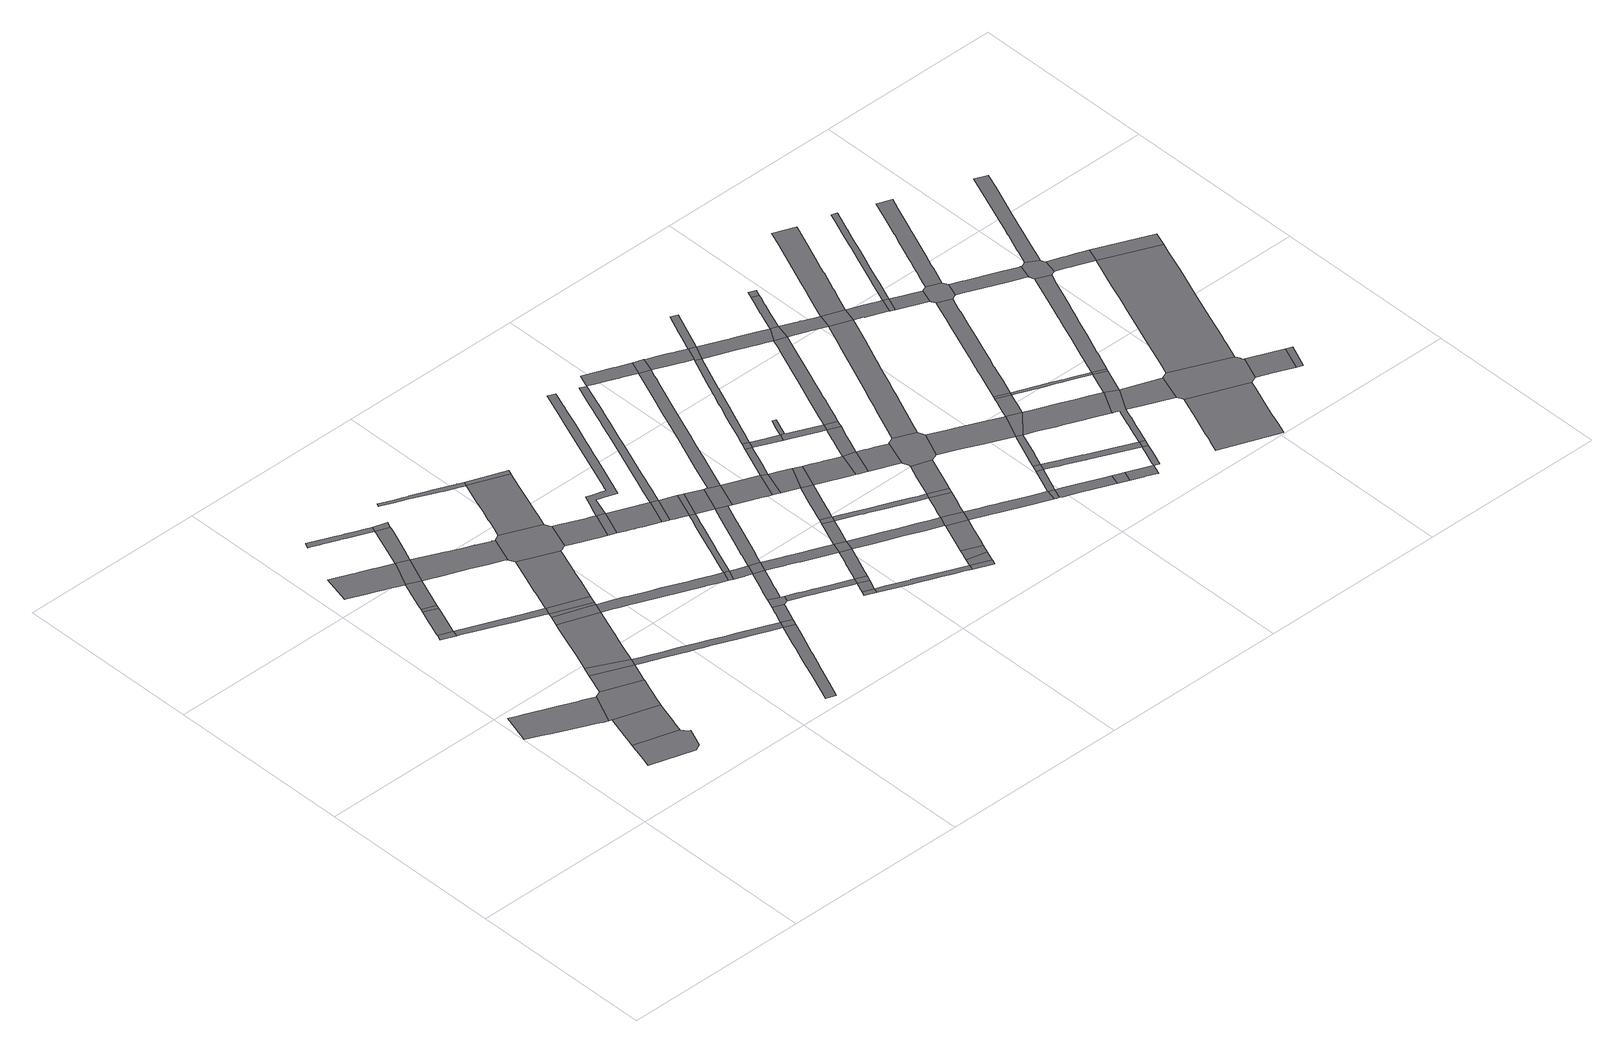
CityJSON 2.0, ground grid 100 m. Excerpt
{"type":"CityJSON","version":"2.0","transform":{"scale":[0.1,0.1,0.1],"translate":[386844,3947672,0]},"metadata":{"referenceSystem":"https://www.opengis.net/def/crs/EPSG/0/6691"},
"CityObjects":{
"road1":{"type":"Road","attributes":{"RoadStructureAttribute.sectionType":"1"},"geometry":[{"type":"MultiSurface","lod":"1","boundaries":[[[0,1,2,3,4,5,6,7,8,9,10,11,12,13,14,15,16,17,18,19]]]}]},
"road2":{"type":"Road","geometry":[{"type":"MultiSurface","lod":"1","boundaries":[[[20,21,22,23,24,25,26,27,28,29,30]]]}]},
"road3":{"type":"Road","attributes":{"function":"3","RoadStructureAttribute.sectionType":"1"},"geometry":[{"type":"MultiSurface","lod":"1","boundaries":[[[31,32,33,20,30,34,35,36,37,38,39]]]}]},
"road4":{"type":"Road","geometry":[{"type":"MultiSurface","lod":"1","boundaries":[[[40,41,42,43]]]}]},
"road5":{"type":"Road","geometry":[{"type":"MultiSurface","lod":"1","boundaries":[[[44,19,18,31,39,45,46,47,48,49,50]]]}]},
"road6":{"type":"Road","attributes":{"RoadStructureAttribute.sectionType":"1"},"geometry":[{"type":"MultiSurface","lod":"1","boundaries":[[[51,52,53,54,40,43,55,56,57,58]]]}]},
"road7":{"type":"Road","attributes":{"function":"3","RoadStructureAttribute.sectionType":"1"},"geometry":[{"type":"MultiSurface","lod":"1","boundaries":[[[59,44,50,60,61,62]]]}]},
"road8":{"type":"Road","geometry":[{"type":"MultiSurface","lod":"1","boundaries":[[[63,51,58,64]]]}]},
"road9":{"type":"Road","attributes":{"RoadStructureAttribute.sectionType":"1"},"geometry":[{"type":"MultiSurface","lod":"1","boundaries":[[[65,66,67,68,69,70,71,72,73,74,75,76,77,78,79,80,81,82,83,84,85]]]}]},
"road10":{"type":"Road","geometry":[{"type":"MultiSurface","lod":"1","boundaries":[[[86,87,59,62,88]]]}]},
"road11":{"type":"Road","attributes":{"RoadStructureAttribute.sectionType":"1"},"geometry":[{"type":"MultiSurface","lod":"1","boundaries":[[[84,89,90,91,63,64,92]]]}]},
"road12":{"type":"Road","attributes":{"RoadStructureAttribute.sectionType":"1"},"geometry":[{"type":"MultiSurface","lod":"1","boundaries":[[[93,94,95,96,97,98,99,100,101,43,42,102,103,104,105,106,107,108,109,110]]]}]},
"road13":{"type":"Road","attributes":{"RoadStructureAttribute.sectionType":"1"},"geometry":[{"type":"MultiSurface","lod":"1","boundaries":[[[111,112,113,114,86,88,115,116,117,118,119,120]]]}]},
"road14":{"type":"Road","geometry":[{"type":"MultiSurface","lod":"1","boundaries":[[[85,84,92,121]]]}]},
"road15":{"type":"Road","attributes":{"RoadStructureAttribute.sectionType":"1"},"geometry":[{"type":"MultiSurface","lod":"1","boundaries":[[[122,123,124,125,126,127,128,129,130,131,132,133,134,135,136,137,138,139,140]]]}]},
"road16":{"type":"Road","geometry":[{"type":"MultiSurface","lod":"1","boundaries":[[[141,142,111,120,143]]]}]},
"road17":{"type":"Road","attributes":{"RoadStructureAttribute.sectionType":"1"},"geometry":[{"type":"MultiSurface","lod":"1","boundaries":[[[130,144,145,85,121,146,147,148,149,150]]]}]},
"road18":{"type":"Road","attributes":{"function":"3","RoadStructureAttribute.sectionType":"1"},"geometry":[{"type":"MultiSurface","lod":"1","boundaries":[[[151,141,143,152]]]}]},
"road19":{"type":"Road","geometry":[{"type":"MultiSurface","lod":"1","boundaries":[[[110,109,151,152,153]]]}]},
"road20":{"type":"Road","attributes":{"RoadStructureAttribute.sectionType":"1"},"geometry":[{"type":"MultiSurface","lod":"1","boundaries":[[[154,155,156,157,158,159,160,161,162,163,164,165,166,121,92,167,168,169,170,171,172,173,174]]]}]},
"road21":{"type":"Road","geometry":[{"type":"MultiSurface","lod":"1","boundaries":[[[131,130,150,175,176]]]}]},
"road22":{"type":"Road","attributes":{"RoadStructureAttribute.sectionType":"1"},"geometry":[{"type":"MultiSurface","lod":"1","boundaries":[[[177,178,179,180,181,182,183,184,185,186,187,88,62,188,189,190,191,192,193,194,195,196,197,198,199,200,201,202,203]]]}]},
"road23":{"type":"Road","attributes":{"function":"3","RoadStructureAttribute.sectionType":"1"},"geometry":[{"type":"MultiSurface","lod":"1","boundaries":[[[204,205,206,207,110,153,208,209,210,211,212,213]]]}]},
"road24":{"type":"Road","attributes":{"RoadStructureAttribute.sectionType":"1"},"geometry":[{"type":"MultiSurface","lod":"1","boundaries":[[[202,214,215,216,217,218,219,220,221,222,223,224,225,226,227,228,229,230,231]]]}]},
"road25":{"type":"Road","attributes":{"RoadStructureAttribute.sectionType":"1"},"geometry":[{"type":"MultiSurface","lod":"1","boundaries":[[[232,233,234,235,236,237,238,239,240,241,242,243,244,245,246,247,248,249,250,251,252,253,143,120]]]}]},
"road26":{"type":"Road","geometry":[{"type":"MultiSurface","lod":"1","boundaries":[[[254,174,173,204,213,255,256,257,258,259,260]]]}]},
"road27":{"type":"Road","attributes":{"RoadStructureAttribute.sectionType":"1"},"geometry":[{"type":"MultiSurface","lod":"1","boundaries":[[[261,262,263,264,265,266,267,268,269,270,271,272,273,274,275,276,277,278,279,280,281,282,283,284,285,286,287,288,289]]]}]},
"road28":{"type":"Road","geometry":[{"type":"MultiSurface","lod":"1","boundaries":[[[203,202,231,290,291]]]}]},
"road29":{"type":"Road","attributes":{"RoadStructureAttribute.sectionType":"1"},"geometry":[{"type":"MultiSurface","lod":"1","boundaries":[[[292,293,294,203,291,295,296]]]}]},
"road30":{"type":"Road","attributes":{"function":"3","RoadStructureAttribute.sectionType":"1"},"geometry":[{"type":"MultiSurface","lod":"1","boundaries":[[[297,298,299,300,301,302,254,260,303,304,305,306,307]]]}]},
"road31":{"type":"Road","attributes":{"RoadStructureAttribute.sectionType":"1"},"geometry":[{"type":"MultiSurface","lod":"1","boundaries":[[[308,309,310,311,312,313,314,315,258,257,316,317,318,319,320,321,322]]]}]},
"road32":{"type":"Road","geometry":[{"type":"MultiSurface","lod":"1","boundaries":[[[323,292,296,324,325,326]]]}]},
"road33":{"type":"Road","geometry":[{"type":"MultiSurface","lod":"1","boundaries":[[[243,242,327,328]]]}]},
"road34":{"type":"Road","attributes":{"RoadStructureAttribute.sectionType":"1"},"geometry":[{"type":"MultiSurface","lod":"1","boundaries":[[[329,330,331,332,333,323,326,334,335,336,337]]]}]},
"road35":{"type":"Road","geometry":[{"type":"MultiSurface","lod":"1","boundaries":[[[322,321,338,339,340,341]]]}]},
"road36":{"type":"Road","attributes":{"RoadStructureAttribute.sectionType":"1"},"geometry":[{"type":"MultiSurface","lod":"1","boundaries":[[[342,343,328,327,344,345,346,329,347]]]}]},
"road37":{"type":"Road","geometry":[{"type":"MultiSurface","lod":"1","boundaries":[[[289,288,297,307,348,349]]]}]},
"road38":{"type":"Road","geometry":[{"type":"MultiSurface","lod":"1","boundaries":[[[347,329,337,350]]]}]},
"road39":{"type":"Road","attributes":{"RoadStructureAttribute.sectionType":"1"},"geometry":[{"type":"MultiSurface","lod":"1","boundaries":[[[351,352,353,354,355,356,357,358,325,324,359,360,361,362,363,364,365]]]}]},
"road40":{"type":"Road","attributes":{"RoadStructureAttribute.sectionType":"1"},"geometry":[{"type":"MultiSurface","lod":"1","boundaries":[[[366,367,368,369,340,339,370,371,372,373,374,375,376]]]}]},
"road41":{"type":"Road","attributes":{"RoadStructureAttribute.sectionType":"1"},"geometry":[{"type":"MultiSurface","lod":"1","boundaries":[[[377,378,379,380,381,382,243,328,383,384,385,386,387,388,389,390]]]}]},
"road42":{"type":"Road","geometry":[{"type":"MultiSurface","lod":"1","boundaries":[[[391,392,393,394]]]}]},
"road43":{"type":"Road","geometry":[{"type":"MultiSurface","lod":"1","boundaries":[[[376,375,395,396,397]]]}]},
"road44":{"type":"Road","attributes":{"RoadStructureAttribute.sectionType":"1"},"geometry":[{"type":"MultiSurface","lod":"1","boundaries":[[[391,394,398,365]]]}]},
"road45":{"type":"Road","attributes":{"RoadStructureAttribute.sectionType":"1"},"geometry":[{"type":"MultiSurface","lod":"1","boundaries":[[[399,400,401,402,403,404,405,347,350,406,407,408,409,410,411,412]]]}]},
"road46":{"type":"Road","attributes":{"RoadStructureAttribute.sectionType":"1"},"geometry":[{"type":"MultiSurface","lod":"1","boundaries":[[[413,414,415,416,417,418,419,420,421,350,337,422,423,424,425,426,427,428,429,430,431,432]]]}]},
"road47":{"type":"Road","geometry":[{"type":"MultiSurface","lod":"1","boundaries":[[[351,365,398,433,434]]]}]},
"road48":{"type":"Road","attributes":{"RoadStructureAttribute.sectionType":"1"},"geometry":[{"type":"MultiSurface","lod":"1","boundaries":[[[435,436,397,396,437,438,377,439]]]}]},
"road49":{"type":"Road","geometry":[{"type":"MultiSurface","lod":"1","boundaries":[[[439,377,390,440]]]}]},
"road50":{"type":"Road","attributes":{"RoadStructureAttribute.sectionType":"1"},"geometry":[{"type":"MultiSurface","lod":"1","boundaries":[[[431,441,442,443,444,445,446,447,434,433,448,449,450,451,452]]]}]},
"road51":{"type":"Road","attributes":{"RoadStructureAttribute.sectionType":"1"},"geometry":[{"type":"MultiSurface","lod":"1","boundaries":[[[440,390,453,399,454]]]}]},
"road52":{"type":"Road","attributes":{"RoadStructureAttribute.sectionType":"1"},"geometry":[{"type":"MultiSurface","lod":"1","boundaries":[[[455,456,457,458,459,460,461,462,463,464,465,466,467,468,469,470,471,472,473,322,341,474,475,476,477,478,479,480,481,482,483,484,485,486,487,488,489,490,491,492,493,494]]]}]},
"road53":{"type":"Road","attributes":{"RoadStructureAttribute.sectionType":"1"},"geometry":[{"type":"MultiSurface","lod":"1","boundaries":[[[495,496,497,498,499,500,501,394,393,502,503,504,505,506,507,508,509,510,511,512]]]}]},
"road54":{"type":"Road","geometry":[{"type":"MultiSurface","lod":"1","boundaries":[[[432,431,452,513]]]}]},
"road55":{"type":"Road","geometry":[{"type":"MultiSurface","lod":"1","boundaries":[[[514,454,399,412,515,516,517,518,519]]]}]},
"road56":{"type":"Road","attributes":{"RoadStructureAttribute.sectionType":"1"},"geometry":[{"type":"MultiSurface","lod":"1","boundaries":[[[520,521,432,513,522,523]]]}]},
"road57":{"type":"Road","attributes":{"RoadStructureAttribute.sectionType":"1"},"geometry":[{"type":"MultiSurface","lod":"1","boundaries":[[[524,525,526,527,528,529,530,531,532,533,534,535,536,537,538,539,540,541,376,397,542,543,544,545,546,547,548,549,550,551,552,553,554,555,556,557]]]}]},
"road58":{"type":"Road","geometry":[{"type":"MultiSurface","lod":"1","boundaries":[[[558,520,523,559,560,561]]]}]},
"road59":{"type":"Road","attributes":{"RoadStructureAttribute.sectionType":"1"},"geometry":[{"type":"MultiSurface","lod":"1","boundaries":[[[562,563,518,517,564,565,566,567,568,569,570,571,572]]]}]},
"road60":{"type":"Road","attributes":{"RoadStructureAttribute.sectionType":"1"},"geometry":[{"type":"MultiSurface","lod":"1","boundaries":[[[573,574,575,576,577,578,579,580,513,452,581,582,583,584,585,586,587]]]}]},
"road61":{"type":"Road","geometry":[{"type":"MultiSurface","lod":"1","boundaries":[[[512,511,588,589,590,591]]]}]},
"road62":{"type":"Road","attributes":{"RoadStructureAttribute.sectionType":"1"},"geometry":[{"type":"MultiSurface","lod":"1","boundaries":[[[592,593,594,595,596,597,558,561,598,599,600,601,602,603,604]]]}]},
"road63":{"type":"Road","geometry":[{"type":"MultiSurface","lod":"1","boundaries":[[[572,571,605,606,607]]]}]},
"road64":{"type":"Road","attributes":{"RoadStructureAttribute.sectionType":"1"},"geometry":[{"type":"MultiSurface","lod":"1","boundaries":[[[608,609,512,591,610]]]}]},
"road65":{"type":"Road","geometry":[{"type":"MultiSurface","lod":"1","boundaries":[[[611,612,613,608,610,614]]]}]},
"road66":{"type":"Road","attributes":{"RoadStructureAttribute.sectionType":"1"},"geometry":[{"type":"MultiSurface","lod":"1","boundaries":[[[615,607,606,592,616]]]}]},
"road67":{"type":"Road","attributes":{"RoadStructureAttribute.sectionType":"1"},"geometry":[{"type":"MultiSurface","lod":"1","boundaries":[[[617,618,619,620,621,622,559,523,623,624,625,626,627,628,629,630,631,632,633]]]}]},
"road68":{"type":"Road","attributes":{"RoadStructureAttribute.sectionType":"1"},"geometry":[{"type":"MultiSurface","lod":"1","boundaries":[[[634,635,572,607,636,637,638]]]}]},
"road69":{"type":"Road","geometry":[{"type":"MultiSurface","lod":"1","boundaries":[[[616,592,604,639]]]}]},
"road70":{"type":"Road","attributes":{"RoadStructureAttribute.sectionType":"1"},"geometry":[{"type":"MultiSurface","lod":"1","boundaries":[[[640,611,614,641,642,643]]]}]},
"road71":{"type":"Road","attributes":{"RoadStructureAttribute.sectionType":"1"},"geometry":[{"type":"MultiSurface","lod":"1","boundaries":[[[644,645,646,647,648,649,650,651,652,653,654,655,519,518,656,657,658,659,660,661,662,663,664,665,666,667,668,669]]]}]},
"road72":{"type":"Road","geometry":[{"type":"MultiSurface","lod":"1","boundaries":[[[670,671,634,638,672]]]}]},
"road73":{"type":"Road","geometry":[{"type":"MultiSurface","lod":"1","boundaries":[[[587,586,673,674,640,643,675]]]}]},
"road74":{"type":"Road","attributes":{"RoadStructureAttribute.sectionType":"1"},"geometry":[{"type":"MultiSurface","lod":"1","boundaries":[[[676,677,678,679,680,681,682,683,639,604]]]}]},
"road75":{"type":"Road","geometry":[{"type":"MultiSurface","lod":"1","boundaries":[[[684,685,686,672,638,687,688,689,690]]]}]},
"road76":{"type":"Road","attributes":{"RoadStructureAttribute.sectionType":"1"},"geometry":[{"type":"MultiSurface","lod":"1","boundaries":[[[632,691,692,587,675,693,694,695,696]]]}]},
"road77":{"type":"Road","attributes":{"RoadStructureAttribute.sectionType":"1"},"geometry":[{"type":"MultiSurface","lod":"1","boundaries":[[[697,698,699,700,701,702,703,704,705,706,707,708,644,709]]]}]},
"road78":{"type":"Road","geometry":[{"type":"MultiSurface","lod":"1","boundaries":[[[679,678,710,711,712,713]]]}]},
"road79":{"type":"Road","geometry":[{"type":"MultiSurface","lod":"1","boundaries":[[[633,632,696,714]]]}]},
"road80":{"type":"Road","geometry":[{"type":"MultiSurface","lod":"1","boundaries":[[[715,716,717,718,719,690,720]]]}]},
"road81":{"type":"Road","geometry":[{"type":"MultiSurface","lod":"1","boundaries":[[[690,689,721,722,723,724,725,726,727,728,720]]]}]},
"road82":{"type":"Road","attributes":{"RoadStructureAttribute.sectionType":"1"},"geometry":[{"type":"MultiSurface","lod":"1","boundaries":[[[729,730,731,732,733,734,735,736,737,738,739,740,741,742,743,744,670,672,745,746,747,748,749,750,751,752,753]]]}]},
"road83":{"type":"Road","attributes":{"RoadStructureAttribute.sectionType":"1"},"geometry":[{"type":"MultiSurface","lod":"1","boundaries":[[[754,755,756,633,714,757,758]]]}]},
"road84":{"type":"Road","attributes":{"RoadStructureAttribute.sectionType":"1"},"geometry":[{"type":"MultiSurface","lod":"1","boundaries":[[[759,760,761,762,763,764,765,766,767,768,769,770,771,772,773,774,775,776,675,643]]]}]},
"road85":{"type":"Road","attributes":{"RoadStructureAttribute.sectionType":"1"},"geometry":[{"type":"MultiSurface","lod":"1","boundaries":[[[777,778,779,780,713,712,781,782]]]}]},
"road86":{"type":"Road","attributes":{"RoadStructureAttribute.sectionType":"1"},"geometry":[{"type":"MultiSurface","lod":"1","boundaries":[[[724,783,784,785,679,713,786,787,788]]]}]},
"road87":{"type":"Road","geometry":[{"type":"MultiSurface","lod":"1","boundaries":[[[709,644,669,789]]]}]},
"road88":{"type":"Road","geometry":[{"type":"MultiSurface","lod":"1","boundaries":[[[725,724,788,790]]]}]},
"road89":{"type":"Road","attributes":{"RoadStructureAttribute.sectionType":"1"},"geometry":[{"type":"MultiSurface","lod":"1","boundaries":[[[791,792,793,794,795,796,797,789,669,798,799,800,801,802,803,804]]]}]},
"road90":{"type":"Road","geometry":[{"type":"MultiSurface","lod":"1","boundaries":[[[805,782,781,806,807,754,758,808,809,810]]]}]},
"road91":{"type":"Road","geometry":[{"type":"MultiSurface","lod":"1","boundaries":[[[767,766,811,812,813]]]}]},
"road92":{"type":"Road","geometry":[{"type":"MultiSurface","lod":"1","boundaries":[[[804,803,729,753,814]]]}]},
"road93":{"type":"Road","attributes":{"RoadStructureAttribute.sectionType":"1"},"geometry":[{"type":"MultiSurface","lod":"1","boundaries":[[[815,767,813,816]]]}]},
"road94":{"type":"Road","attributes":{"RoadStructureAttribute.sectionType":"1"},"geometry":[{"type":"MultiSurface","lod":"1","boundaries":[[[817,818,819,820,821,822,823,813,812,824,825,826,827,828,829,830,831]]]}]},
"road95":{"type":"Road","geometry":[{"type":"MultiSurface","lod":"1","boundaries":[[[832,815,816,833]]]}]},
"road96":{"type":"Road","attributes":{"RoadStructureAttribute.sectionType":"1"},"geometry":[{"type":"MultiSurface","lod":"1","boundaries":[[[834,835,836,837,838,839,840,841,842,843,725,790,844,845,846,847,848,849,850,851,852,853]]]}]},
"road97":{"type":"Road","attributes":{"RoadStructureAttribute.sectionType":"1"},"geometry":[{"type":"MultiSurface","lod":"1","boundaries":[[[854,855,856,857,804,814,858,859,860,861]]]}]},
"road98":{"type":"Road","attributes":{"RoadStructureAttribute.sectionType":"1"},"geometry":[{"type":"MultiSurface","lod":"1","boundaries":[[[862,863,864,865,866,867,868,809,808,869,870,871,872,873,874,875,876]]]}]},
"road99":{"type":"Road","attributes":{"RoadStructureAttribute.sectionType":"1"},"geometry":[{"type":"MultiSurface","lod":"1","boundaries":[[[877,878,879,880,881,882,814,753,883,884,885,886,887,888,834,889]]]}]},
"road100":{"type":"Road","attributes":{"RoadStructureAttribute.sectionType":"1"},"geometry":[{"type":"MultiSurface","lod":"1","boundaries":[[[875,890,891,832,833,892,893,894]]]}]},
"road101":{"type":"Road","geometry":[{"type":"MultiSurface","lod":"1","boundaries":[[[895,896,897,898,831,830,899,900]]]}]},
"road102":{"type":"Road","attributes":{"RoadStructureAttribute.sectionType":"1"},"geometry":[{"type":"MultiSurface","lod":"1","boundaries":[[[901,902,903,904,905,906,907,908,909,910,805,810,911,912,913,914,915,916,917,918,919,920,921,922,923,924,925,926,927]]]}]},
"road103":{"type":"Road","attributes":{"RoadStructureAttribute.sectionType":"1"},"geometry":[{"type":"MultiSurface","lod":"1","boundaries":[[[928,929,930,931,932,933,934,935,936,833,816,937,938,939,940,941,942,943,944,945,946,947,948]]]}]},
"road104":{"type":"Road","attributes":{"RoadStructureAttribute.sectionType":"1"},"geometry":[{"type":"MultiSurface","lod":"1","boundaries":[[[949,950,900,899,951,952,953,954,955,956,957]]]}]},
"road105":{"type":"Road","geometry":[{"type":"MultiSurface","lod":"1","boundaries":[[[876,875,894,958]]]}]},
"road106":{"type":"Road","geometry":[{"type":"MultiSurface","lod":"1","boundaries":[[[889,834,853,959]]]}]},
"road107":{"type":"Road","attributes":{"RoadStructureAttribute.sectionType":"1"},"geometry":[{"type":"MultiSurface","lod":"1","boundaries":[[[960,961,962,963,876,958,964,965,966,967]]]}]},
"road108":{"type":"Road","attributes":{"RoadStructureAttribute.sectionType":"1"},"geometry":[{"type":"MultiSurface","lod":"1","boundaries":[[[947,968,969,957,970,971,972,973]]]}]},
"road109":{"type":"Road","attributes":{"RoadStructureAttribute.sectionType":"1"},"geometry":[{"type":"MultiSurface","lod":"1","boundaries":[[[974,975,976,977,978,979,980,889,959,981,982,983,984,985,986,987]]]}]},
"road110":{"type":"Road","attributes":{"RoadStructureAttribute.sectionType":"1"},"geometry":[{"type":"MultiSurface","lod":"1","boundaries":[[[988,989,990,991,959,853,992,993,994,995,996,901,997]]]}]},
"road111":{"type":"Road","geometry":[{"type":"MultiSurface","lod":"1","boundaries":[[[998,960,967,999]]]}]},
"road112":{"type":"Road","geometry":[{"type":"MultiSurface","lod":"1","boundaries":[[[948,947,973,1000]]]}]},
"road113":{"type":"Road","attributes":{"RoadStructureAttribute.sectionType":"1"},"geometry":[{"type":"MultiSurface","lod":"1","boundaries":[[[1001,1002,1003,1004,1005,1006,1007,1008,1009,1010,1011,1012,1013,1014,1015,1016,1017,958,894]]]}]},
"road114":{"type":"Road","geometry":[{"type":"MultiSurface","lod":"1","boundaries":[[[1018,974,987,1019,1020]]]}]},
"road115":{"type":"Road","geometry":[{"type":"MultiSurface","lod":"1","boundaries":[[[997,901,927,1021]]]}]},
"road116":{"type":"Road","geometry":[{"type":"MultiSurface","lod":"1","boundaries":[[[1011,1010,1022,1023,1024,1025,1026,1027,1028,1029,1030,948,1000,1031,1032,1033,1034,1035,1036,1037]]]}]},
"road117":{"type":"Road","geometry":[{"type":"MultiSurface","lod":"1","boundaries":[[[1038,1039,1040,1041,1042,999,967,1043,1044,1045,1046,1047,1048,1049]]]}]},
"road118":{"type":"Road","attributes":{"RoadStructureAttribute.sectionType":"1"},"geometry":[{"type":"MultiSurface","lod":"1","boundaries":[[[1050,1051,1052,1053,1021,927,1054,1055,1056,1057,1058]]]}]},
"road119":{"type":"Road","attributes":{"RoadStructureAttribute.sectionType":"1"},"geometry":[{"type":"MultiSurface","lod":"1","boundaries":[[[1059,1060,1061,1062,1063,1064,1065,1066,1067,1068,1069,1070,1071,1072,1073,1074,1075,1076,1077,998,999,1078,1079,1080,1081,1082,1083,1084,1085,1086,1087,1088,1089,1090]]]}]},
"road120":{"type":"Road","geometry":[{"type":"MultiSurface","lod":"1","boundaries":[[[1058,1057,1091,1092,1093]]]}]},
"road121":{"type":"Road","attributes":{"RoadStructureAttribute.sectionType":"1"},"geometry":[{"type":"MultiSurface","lod":"1","boundaries":[[[1048,1011,1037,1094,1095]]]}]},
"road122":{"type":"Road","attributes":{"RoadStructureAttribute.sectionType":"1"},"geometry":[{"type":"MultiSurface","lod":"1","boundaries":[[[1096,1097,1098,1099,1100,1101,1102,1103,1104,1105,997,1021,1106,1107,1108,1109,1110,1111,1112,1113,1114,1115]]]}]},
"road123":{"type":"Road","attributes":{"RoadStructureAttribute.sectionType":"1"},"geometry":[{"type":"MultiSurface","lod":"1","boundaries":[[[1037,1036,1116,1117,1118,1119]]]}]},
"road124":{"type":"Road","geometry":[{"type":"MultiSurface","lod":"1","boundaries":[[[1049,1048,1095,1120]]]}]},
"road125":{"type":"Road","attributes":{"RoadStructureAttribute.sectionType":"1"},"geometry":[{"type":"MultiSurface","lod":"1","boundaries":[[[1121,1122,1093,1092,1123,1124]]]}]},
"road126":{"type":"Road","attributes":{"function":"3","RoadStructureAttribute.sectionType":"1"},"geometry":[{"type":"MultiSurface","lod":"1","boundaries":[[[1125,1126,1127,1128,1129,1130,1131,1132,1133,1134,1135,1136,1137,1138,1139]]]}]},
"road127":{"type":"Road","geometry":[{"type":"MultiSurface","lod":"1","boundaries":[[[1140,1124,1123,1059,1090,1141,1142,1143]]]}]},
"road128":{"type":"Road","attributes":{"RoadStructureAttribute.sectionType":"1"},"geometry":[{"type":"MultiSurface","lod":"1","boundaries":[[[1144,1145,1146,1147,1148,1149,1150,1151,1152,1153,1154,1155,1156,1157,1058,1093,1158,1159,1160,1161,1162,1163,1164,1165,1166,1167,1168,1169,1170,1171,1172]]]}]},
"road129":{"type":"Road","geometry":[{"type":"MultiSurface","lod":"1","boundaries":[[[1173,1119,1118,1174,1125,1139,1175,1176,1177,1178,1179]]]}]},
"road130":{"type":"Road","attributes":{"RoadStructureAttribute.sectionType":"1"},"geometry":[{"type":"MultiSurface","lod":"1","boundaries":[[[1180,1181,1182,1183,1184,1185,1186,1187,1188,1189,1190,1049,1120,1191,1192,1193,1194,1195,1196,1197,1198,1199,1200,1201,1202]]]}]},
"road131":{"type":"Road","attributes":{"RoadStructureAttribute.sectionType":"1"},"geometry":[{"type":"MultiSurface","lod":"1","boundaries":[[[1203,1204,1205,1206,1207,1208,1142,1141,1209,1210,1211,1212,1213,1214,1215,1216]]]}]},
"road132":{"type":"Road","attributes":{"RoadStructureAttribute.sectionType":"1"},"geometry":[{"type":"MultiSurface","lod":"1","boundaries":[[[1217,1218,1219,1220,1221,1222,1223,1224,1225,1226,1227,1228,1229,1140,1143,1230,1231,1232,1233,1234,1235,1236,1237,1238]]]}]},
"road133":{"type":"Road","attributes":{"RoadStructureAttribute.sectionType":"1"},"geometry":[{"type":"MultiSurface","lod":"1","boundaries":[[[1239,1176,1175,1240,1241,1242,1243,1244]]]}]},
"road134":{"type":"Road","geometry":[{"type":"MultiSurface","lod":"1","boundaries":[[[1245,1246,1216,1215,1180,1202,1247,1248,1249,1250]]]}]},
"road135":{"type":"Road","geometry":[{"type":"MultiSurface","lod":"1","boundaries":[[[1244,1243,1251,1252]]]}]},
"road136":{"type":"Road","attributes":{"function":"3","RoadStructureAttribute.sectionType":"1"},"geometry":[{"type":"MultiSurface","lod":"1","boundaries":[[[1253,1254,1255,1256,1257,1258,1259,1260,1173,1179,1261,1262,1263,1264,1265,1266,1267,1268,1269,1270]]]}]},
"road137":{"type":"Road","attributes":{"RoadStructureAttribute.sectionType":"1"},"geometry":[{"type":"MultiSurface","lod":"1","boundaries":[[[1271,1272,1273,1274,1275,1248,1247,1276,1277,1278,1279,1253,1280]]]}]},
"road138":{"type":"Road","attributes":{"RoadStructureAttribute.sectionType":"1"},"geometry":[{"type":"MultiSurface","lod":"1","boundaries":[[[1281,1282,1283,1284,1285,1286,1287,1288,1245,1250,1289,1290,1291,1292,1293,1294,1295,1296,1297,1298]]]}]},
"road139":{"type":"Road","geometry":[{"type":"MultiSurface","lod":"1","boundaries":[[[1280,1253,1270,1299]]]}]}
},
"vertices":[
[424,810,0],[393,823,0],[372,831,0],[275,872,0],[267,875,0],[222,895,0],[175,915,0],[156,923,0],[129,935,0],[105,944,0],[56,964,0],[6,804,0],[84,768,0],[131,747,0],[220,707,0],[258,689,0],[325,659,0],[352,646,0],[377,635,0],[452,798,0],
[335,435,0],[325,401,0],[315,369,0],[304,331,0],[289,280,0],[524,211,0],[559,228,0],[602,329,0],[592,333,0],[591,333,0],[569,366,0],
[392,628,0],[388,614,0],[350,488,0],[569,367,0],[579,400,0],[591,438,0],[624,545,0],[625,549,0],[628,555,0],
[228,1612,0],[217,1582,0],[291,1552,0],[300,1584,0],
[490,814,0],[645,602,0],[659,641,0],[675,684,0],[678,692,0],[693,731,0],[695,736,0],
[295,1781,0],[267,1712,0],[258,1689,0],[231,1621,0],[323,1642,0],[342,1688,0],[352,1715,0],[365,1748,0],
[534,929,0],[696,740,0],[707,767,0],[737,843,0],
[302,1799,0],[374,1770,0],
[370,2147,0],[351,2154,0],[347,2156,0],[283,2183,0],[262,2192,0],[248,2198,0],[239,2202,0],[220,2209,0],[191,2221,0],[137,2244,0],[98,2091,0],[105,2088,0],[193,2051,0],[236,2033,0],[286,2012,0],[291,2010,0],[308,2003,0],[332,1993,0],[368,1978,0],[372,1976,0],[440,2117,0],
[554,982,0],[553,979,0],[751,881,0],
[368,1967,0],[332,1876,0],[308,1814,0],[444,1944,0],
[716,1416,0],[682,1429,0],[682,1428,0],[662,1437,0],[612,1457,0],[584,1469,0],[501,1503,0],[363,1559,0],[326,1574,0],[312,1543,0],[363,1521,0],[473,1473,0],[563,1434,0],[596,1420,0],[661,1393,0],[700,1377,0],[703,1376,0],[719,1414,0],
[674,1296,0],[659,1257,0],[630,1180,0],[591,1077,0],[790,983,0],[813,1042,0],[822,1065,0],[827,1079,0],[850,1140,0],[882,1221,0],
[507,2090,0],
[242,2467,0],[284,2450,0],[297,2445,0],[326,2433,0],[373,2414,0],[379,2411,0],[403,2401,0],[502,2361,0],[532,2348,0],[543,2376,0],[513,2389,0],[470,2406,0],[418,2428,0],[407,2432,0],[374,2446,0],[310,2472,0],[308,2473,0],[243,2500,0],[230,2472,0],
[694,1347,0],[676,1301,0],[903,1277,0],
[531,2346,0],[529,2340,0],[533,2152,0],[569,2236,0],[591,2289,0],[600,2312,0],[603,2319,0],
[705,1375,0],[909,1293,0],
[925,1335,0],
[870,1930,0],[869,1928,0],[818,1951,0],[794,1961,0],[795,1962,0],[763,1976,0],[737,1987,0],[677,2014,0],[669,2017,0],[664,2019,0],[653,2025,0],[634,2033,0],[514,2087,0],[555,1899,0],[571,1893,0],[667,1854,0],[678,1849,0],[737,1824,0],[824,1788,0],[832,1784,0],[885,1924,0],
[614,2345,0],[617,2352,0],
[1352,636,0],[1325,648,0],[1251,678,0],[1223,689,0],[1175,708,0],[1104,737,0],[1054,758,0],[968,793,0],[893,823,0],[837,846,0],[794,863,0],[767,830,0],[880,785,0],[928,765,0],[984,742,0],[1015,730,0],[1053,715,0],[1076,705,0],[1083,703,0],[1141,679,0],[1160,671,0],[1200,655,0],[1208,652,0],[1295,616,0],[1352,593,0],[1412,569,0],[1428,606,0],
[847,1748,0],[801,1628,0],[765,1533,0],[762,1525,0],[933,1354,0],[948,1394,0],[965,1438,0],[989,1501,0],[1007,1548,0],[1051,1662,0],
[1387,510,0],[1367,462,0],[1349,419,0],[1323,357,0],[1302,304,0],[1276,242,0],[1261,207,0],[1204,71,0],[1255,53,0],[1292,138,0],[1336,242,0],[1348,268,0],[1365,309,0],[1379,340,0],[1386,356,0],[1416,426,0],[1442,487,0],[1467,545,0],
[883,1221,0],[938,1199,0],[959,1190,0],[979,1182,0],[1010,1170,0],[1058,1150,0],[1151,1112,0],[1352,1028,0],[1357,1027,0],[1419,1001,0],[1460,984,0],[1483,1041,0],[1442,1057,0],[1357,1092,0],[1325,1105,0],[1198,1158,0],[1151,1177,0],[1059,1215,0],[1034,1225,0],[981,1246,0],[926,1268,0],[905,1276,0],
[921,1939,0],[1067,1668,0],[1072,1671,0],[1088,1677,0],[1139,1817,0],[1137,1821,0],[1123,1853,0],
[1049,2328,0],[1035,2334,0],[1031,2335,0],[1020,2340,0],[953,2368,0],[932,2377,0],[892,2392,0],[879,2397,0],[816,2422,0],[813,2423,0],[792,2432,0],[752,2448,0],[674,2480,0],[672,2481,0],[665,2463,0],[674,2460,0],[735,2435,0],[759,2425,0],[803,2408,0],[824,2399,0],[864,2380,0],[922,2353,0],[949,2341,0],[955,2338,0],[1017,2313,0],[1021,2311,0],[1024,2310,0],[1056,2296,0],[1067,2321,0],
[1478,572,0],[1483,582,0],
[1472,708,0],[1458,675,0],[1454,666,0],[1523,674,0],[1527,685,0],
[1058,2296,0],[1019,2195,0],[987,2111,0],[964,2051,0],[959,2038,0],[941,1989,0],[1145,1910,0],[1168,1969,0],[1187,2018,0],[1224,2116,0],[1263,2217,0],
[1325,1739,0],[1316,1743,0],[1308,1746,0],[1302,1749,0],[1296,1751,0],[1245,1773,0],[1186,1797,0],[1185,1798,0],[1164,1645,0],[1219,1622,0],[1248,1610,0],[1257,1606,0],[1265,1603,0],[1282,1596,0],[1339,1733,0],
[1494,760,0],[1555,696,0],[1568,728,0],[1549,736,0],
[1481,975,0],[1509,1031,0],
[1572,941,0],[1547,882,0],[1526,834,0],[1522,825,0],[1499,770,0],[1576,798,0],[1581,810,0],[1604,863,0],[1630,923,0],
[1322,1580,0],[1324,1579,0],[1380,1716,0],[1381,1717,0],
[1555,1012,0],[1540,1018,0],[1535,955,0],[1536,955,0],[1537,955,0],[1596,996,0],
[1266,2226,0],[1273,2242,0],
[1653,978,0],
[1883,597,0],[1770,644,0],[1703,672,0],[1702,673,0],[1659,690,0],[1650,694,0],[1636,700,0],[1625,705,0],[1609,673,0],[1641,660,0],[1652,655,0],[1683,643,0],[1775,604,0],[1857,570,0],[1871,564,0],
[1572,1638,0],[1495,1670,0],[1430,1696,0],[1386,1714,0],[1366,1561,0],[1387,1552,0],[1403,1546,0],[1416,1541,0],[1439,1531,0],[1526,1495,0],[1584,1634,0],
[1649,1444,0],[1636,1410,0],[1615,1360,0],[1552,1207,0],[1550,1203,0],[1489,1056,0],[1543,1113,0],[1545,1118,0],[1566,1169,0],[1578,1196,0],[1640,1345,0],[1649,1366,0],[1661,1394,0],[1677,1432,0],
[1846,506,0],[1835,481,0],[1891,457,0],[1903,484,0],
[1557,1482,0],[1563,1480,0],[1621,1618,0],
[1927,540,0],
[1767,1394,0],[1740,1332,0],[1722,1290,0],[1658,1141,0],[1655,1134,0],[1631,1078,0],[1627,1070,0],[1666,1007,0],[1668,1013,0],[1678,1036,0],[1683,1046,0],[1773,1256,0],[1774,1259,0],[1822,1371,0],
[1976,843,0],[1955,852,0],[1919,867,0],[1814,911,0],[1772,928,0],[1763,932,0],[1751,937,0],[1739,942,0],[1730,946,0],[1675,904,0],[1707,890,0],[1725,883,0],[1730,881,0],[1784,858,0],[1791,855,0],[1836,836,0],[1846,832,0],[1954,787,0],[1965,782,0],[1985,839,0],
[1941,572,0],[1885,596,0],
[1663,1600,0],[1640,1610,0],[1587,1470,0],[1621,1455,0],[1707,1582,0],
[1735,1570,0],
[1953,754,0],[1936,713,0],[1930,701,0],[1917,670,0],[1915,666,0],[1891,609,0],[1887,601,0],[1952,597,0],[1953,601,0],[1981,663,0],[1983,669,0],[2022,759,0],
[1730,1410,0],[1825,1533,0],
[1764,2504,0],[1742,2449,0],[1711,2370,0],[1689,2315,0],[1671,2272,0],[1569,2014,0],[1523,1899,0],[1515,1878,0],[1506,1857,0],[1496,1832,0],[1489,1834,0],[1464,1842,0],[1460,1844,0],[1452,1846,0],[1424,1855,0],[1397,1864,0],[1394,1856,0],[1368,1797,0],[1366,1793,0],[1417,1816,0],[1440,1808,0],[1455,1804,0],[1521,1782,0],[1528,1798,0],[1545,1841,0],[1554,1863,0],[1590,1951,0],[1605,1989,0],[1615,2013,0],[1632,2056,0],[1656,2116,0],[1670,2151,0],[1697,2220,0],[1703,2233,0],[1723,2284,0],[1758,2371,0],[1766,2391,0],[1773,2411,0],[1790,2455,0],[1802,2488,0],
[2332,306,0],[2312,314,0],[2259,336,0],[2068,416,0],[2067,416,0],[1950,465,0],[1942,468,0],[1930,440,0],[1950,432,0],[2035,397,0],[2078,379,0],[2143,352,0],[2186,334,0],[2238,313,0],[2247,309,0],[2286,293,0],[2321,278,0],[2333,306,0],
[2042,816,0],
[1837,1528,0],[1823,1371,0],[1835,1366,0],[1842,1363,0],[1899,1502,0],[1844,1525,0],
[2046,984,0],[2034,955,0],[2075,895,0],[2102,960,0],
[1909,2445,0],[1881,2376,0],[1863,2330,0],[1850,2296,0],[1846,2288,0],[1832,2251,0],[1814,2207,0],[1802,2178,0],[1761,2075,0],[1735,2012,0],[1720,1972,0],[1710,1948,0],[1666,1839,0],[1660,1825,0],[1660,1822,0],[1644,1783,0],[1617,1716,0],[1588,1644,0],[1638,1663,0],[1648,1687,0],[1665,1730,0],[1680,1768,0],[1692,1799,0],[1697,1810,0],[1777,2011,0],[1798,2066,0],[1820,2120,0],[1841,2172,0],[1869,2244,0],[1870,2246,0],[1893,2303,0],[1899,2320,0],[1914,2359,0],[1943,2431,0],
[2058,1011,0],[2116,987,0],[2115,987,0],[2114,988,0],
[2079,1428,0],[1962,1476,0],[1880,1348,0],[1924,1329,0],[1950,1319,0],[1960,1314,0],[1967,1312,0],[1976,1308,0],[2009,1294,0],[2023,1288,0],[2081,1427,0],
[2420,664,0],[2370,684,0],[2353,691,0],[2337,697,0],[2269,724,0],[2209,748,0],[2200,752,0],[2122,783,0],[2099,728,0],[2177,696,0],[2254,666,0],[2362,622,0],[2370,619,0],[2444,589,0],[2470,643,0],
[2422,235,0],[2428,249,0],[2430,254,0],[2434,263,0],
[2152,1235,0],[2108,1132,0],[2105,1124,0],[2084,1073,0],[2081,1068,0],[2067,1033,0],[2134,1035,0],[2138,1044,0],[2145,1061,0],[2147,1067,0],[2151,1075,0],[2160,1097,0],[2208,1212,0],
[2060,1273,0],[2063,1272,0],[2109,1409,0],
[2349,345,0],[2348,344,0],[2457,321,0],
[2374,409,0],[2365,386,0],[2356,362,0],[2476,367,0],
[2161,1387,0],[2219,1362,0],
[2498,826,0],[2464,840,0],[2400,867,0],[2355,886,0],[2267,923,0],[2217,944,0],[2103,960,0],[2146,941,0],[2229,907,0],[2236,903,0],[2256,895,0],[2268,890,0],[2328,865,0],[2355,854,0],[2477,802,0],[2527,781,0],[2539,809,0],
[2158,1609,0],[2082,1430,0],[2139,1477,0],[2189,1594,0],[2190,1595,0],
[2264,1342,0],
[2445,583,0],[2491,404,0],[2526,491,0],[2549,545,0],
[2178,2336,0],[2178,2335,0],[2151,2271,0],[2094,2131,0],[2087,2116,0],[2055,2039,0],[2043,2008,0],[1976,1845,0],[1966,1822,0],[1958,1802,0],[1903,1670,0],[1851,1544,0],[1964,1660,0],[1968,1669,0],[1970,1673,0],[2013,1779,0],[2031,1822,0],[2037,1837,0],[2082,1946,0],[2103,1997,0],[2107,2007,0],[2183,2190,0],[2191,2209,0],[2209,2253,0],[2216,2271,0],[2234,2313,0],
[2173,1645,0],[2168,1633,0],[2206,1632,0],
[2447,588,0],[2447,587,0],[2571,601,0],
[2256,1192,0],[2358,1150,0],[2400,1133,0],[2444,1266,0],[2408,1281,0],[2360,1301,0],[2347,1307,0],[2305,1325,0],
[2290,1595,0],[2284,1598,0],[2255,1610,0],[2239,1574,0],[2250,1569,0],[2327,1536,0],[2343,1572,0],
[2502,721,0],[2483,675,0],[2586,635,0],[2597,662,0],[2608,687,0],[2629,739,0],
[2129,2440,0],[2124,2442,0],[2046,2473,0],[1974,2501,0],[1972,2502,0],[1944,2432,0],[1973,2420,0],[1976,2419,0],[2036,2394,0],[2094,2370,0],[2099,2368,0],[2176,2337,0],[2207,2409,0],
[2413,1127,0],[2455,1110,0],[2457,1109,0],[2512,1249,0],
[2641,766,0],
[2404,1663,0],[2402,1664,0],[2386,1671,0],[2383,1664,0],[2364,1620,0],[2363,1568,0],
[2346,1528,0],[2362,1520,0],[2488,1466,0],[2522,1452,0],[2538,1489,0],[2517,1498,0],[2363,1564,0],[2362,1564,0],
[2426,2227,0],[2395,2158,0],[2376,2114,0],[2369,2099,0],[2345,2044,0],[2341,2034,0],[2328,2005,0],[2314,1973,0],[2304,1951,0],[2295,1931,0],[2282,1900,0],[2270,1872,0],[2252,1829,0],[2234,1787,0],[2193,1690,0],[2182,1666,0],[2220,1666,0],[2225,1677,0],[2247,1729,0],[2312,1878,0],[2366,2002,0],[2367,2004,0],[2367,2006,0],[2368,2008,0],[2457,2213,0],
[2620,1001,0],[2588,925,0],[2541,812,0],[2654,798,0],[2724,966,0],
[2650,503,0],[2691,486,0],[2718,475,0],[2802,440,0],[2849,420,0],[2874,410,0],[2929,387,0],[2938,384,0],[2952,442,0],[2950,443,0],[2873,475,0],[2816,499,0],[2797,507,0],[2747,528,0],[2714,541,0],[2691,551,0],[2672,559,0],[2651,568,0],
[2659,1188,0],[2598,1213,0],[2569,1225,0],[2555,1231,0],[2608,1047,0],[2660,1188,0],
[2495,1388,0],[2488,1371,0],[2468,1323,0],[2543,1322,0],[2559,1361,0],[2586,1425,0],
[2262,2389,0],
[2601,1462,0],
[2422,2323,0],[2397,2334,0],[2385,2338,0],[2383,2339,0],[2372,2344,0],[2318,2366,0],[2278,2382,0],[2252,2306,0],[2302,2285,0],[2366,2259,0],[2371,2257,0],[2379,2253,0],[2429,2233,0],[2461,2307,0],
[2697,1203,0],[2623,1010,0],[2623,1009,0],[2761,981,0],[2824,1118,0],[2809,1155,0],
[2949,379,0],[2961,374,0],[2984,429,0],
[2497,2290,0],
[3012,583,0],[3044,569,0],
[3235,325,0],[3212,334,0],[3096,383,0],[3061,397,0],[3040,406,0],[3027,411,0],[3022,414,0],[2971,370,0],[2977,367,0],[3017,350,0],[3052,336,0],[3174,285,0],[3210,270,0],[3221,266,0],[3241,322,0],
[3026,617,0],[3059,604,0],
[2784,2080,0],[2765,2031,0],[2752,2000,0],[2750,1994,0],[2666,1794,0],[2630,1710,0],[2610,1661,0],[2580,1589,0],[2563,1548,0],[2549,1515,0],[2612,1489,0],[2643,1563,0],[2664,1614,0],[2673,1637,0],[2683,1660,0],[2699,1699,0],[2753,1830,0],[2800,1944,0],[2823,1999,0],[2848,2058,0],
[2558,2528,0],[2510,2419,0],[2496,2386,0],[2468,2323,0],[2511,2322,0],[2532,2370,0],[2546,2403,0],[2594,2512,0],
[3175,964,0],[3103,995,0],[2968,1054,0],[2957,1059,0],[2949,1063,0],[2942,1066,0],[2914,1078,0],[2843,946,0],[2891,925,0],[2912,915,0],[2955,897,0],[3050,855,0],[3108,830,0],[3115,826,0],[3180,962,0],
[2799,2166,0],[2752,2185,0],[2671,2218,0],[2647,2228,0],[2628,2236,0],[2601,2247,0],[2537,2180,0],[2596,2156,0],[2670,2126,0],[2719,2106,0],[2743,2096,0],[2751,2093,0],[2831,2153,0],
[3067,712,0],[3043,656,0],[3081,656,0],[3099,698,0],[3147,812,0],
[3266,312,0],[3253,317,0],[3248,319,0],[3244,321,0],[3277,243,0],[3300,298,0],
[3036,1981,0],[2985,1866,0],[2966,1821,0],[2895,1658,0],[2842,1535,0],[2822,1490,0],[2797,1432,0],[2772,1374,0],[2771,1373,0],[2743,1308,0],[2839,1223,0],[2866,1285,0],[2876,1308,0],[2883,1324,0],[2909,1383,0],[2915,1398,0],[2932,1438,0],[2940,1456,0],[2962,1507,0],[2963,1508,0],[2993,1577,0],[3011,1619,0],[3018,1635,0],[3022,1643,0],[3027,1656,0],[3087,1793,0],[3149,1937,0],
[3401,453,0],[3374,465,0],[3251,519,0],[3247,520,0],[3244,522,0],[3206,539,0],[3176,552,0],[3166,556,0],[3161,559,0],[3085,552,0],[3119,536,0],[3133,530,0],[3153,522,0],[3161,518,0],[3232,487,0],[3235,485,0],[3250,479,0],[3278,466,0],[3347,436,0],[3482,376,0],[3496,411,0],
[3427,245,0],[3409,252,0],[3277,242,0],[3340,216,0],[3344,215,0],[3346,214,0],[3404,190,0],[3407,188,0],[3430,244,0],
[3254,930,0],
[2868,2138,0],
[3230,1085,0],[3216,1049,0],[3215,1047,0],[3194,994,0],[3255,934,0],[3280,993,0],[3286,1010,0],[3305,1055,0],
[3464,331,0],[3440,270,0],[3458,233,0],[3483,294,0],[3497,331,0],[3511,365,0],
[2920,2373,0],[2907,2339,0],[2877,2266,0],[2874,2260,0],[2873,2257,0],[2873,2256,0],[2864,2234,0],[2898,2213,0],[2901,2219,0],[2908,2236,0],[2931,2292,0],[2931,2293,0],[2952,2343,0],[2957,2358,0],
[2984,2090,0],[2969,2096,0],[2968,2097,0],[2964,2098,0],[2934,2023,0],[2968,2009,0],[2973,2007,0],[2978,2005,0],[2998,1997,0],[3059,2059,0],
[3236,1099,0],[3310,1069,0],
[3525,399,0],
[3150,811,0],[3197,792,0],[3253,768,0],[3254,768,0],[3297,750,0],[3328,738,0],[3431,695,0],[3447,688,0],[3538,650,0],[3548,646,0],[3623,778,0],[3554,806,0],[3505,827,0],[3458,846,0],[3435,856,0],[3312,907,0],[3255,930,0],
[2935,2408,0],[2972,2393,0],[2973,2395,0],
[3173,2015,0],
[3552,645,0],[3556,643,0],[3565,639,0],[3583,632,0],[3573,607,0],[3551,550,0],[3541,524,0],[3539,519,0],[3536,513,0],[3550,463,0],[3567,508,0],[3570,513,0],[3589,562,0],[3592,570,0],[3612,620,0],[3686,744,0],
[3596,954,0],[3556,970,0],[3542,975,0],[3504,991,0],[3486,998,0],[3462,991,0],[3509,972,0],[3532,963,0],[3556,953,0],[3590,939,0],[3675,905,0],[3681,919,0],
[3268,1976,0],[3256,1981,0],[3231,1991,0],[3224,1994,0],[3199,1917,0],[3200,1916,0],[3267,1888,0],[3310,1871,0],[3341,1945,0],
[3506,1765,0],[3485,1714,0],[3460,1651,0],[3457,1645,0],[3440,1602,0],[3391,1483,0],[3377,1447,0],[3365,1418,0],[3342,1360,0],[3323,1313,0],[3316,1297,0],[3313,1289,0],[3308,1278,0],[3306,1273,0],[3298,1251,0],[3283,1215,0],[3270,1182,0],[3262,1163,0],[3258,1153,0],[3344,1152,0],[3370,1217,0],[3385,1253,0],[3385,1255,0],[3409,1312,0],[3443,1398,0],[3472,1469,0],[3504,1548,0],[3542,1642,0],[3546,1650,0],[3554,1672,0],[3564,1697,0],[3580,1735,0],
[3318,1867,0],[3337,1859,0],[3368,1934,0],
[3696,770,0],[3741,877,0],
[3304,2641,0],[3303,2639,0],[3275,2572,0],[3250,2512,0],[3168,2319,0],[3167,2315,0],[3132,2232,0],[3116,2194,0],[3113,2188,0],[3080,2109,0],[3215,2116,0],[3228,2145,0],[3236,2166,0],[3281,2271,0],[3281,2273,0],[3298,2313,0],[3324,2375,0],[3362,2465,0],[3412,2583,0],[3417,2594,0],
[3639,608,0],[3680,592,0],[3839,525,0],[3888,668,0],
[3747,891,0],
[3456,1897,0],[3439,1905,0],[3494,1794,0],[3522,1870,0],
[3855,489,0],[3837,444,0],[3812,383,0],[3755,242,0],[3748,223,0],[3743,211,0],[3732,185,0],[3709,128,0],[4021,7,0],[4047,74,0],[4071,137,0],[4098,206,0],[4112,241,0],[4144,323,0],[4160,366,0],
[3550,1881,0],[3608,1747,0],[3636,1823,0],[3624,1852,0],
[3591,2550,0],[3591,2549,0],[3574,2509,0],[3540,2426,0],[3532,2408,0],[3506,2346,0],[3492,2311,0],[3465,2246,0],[3399,2087,0],[3397,2082,0],[3386,2055,0],[3386,2054,0],[3384,2050,0],[3382,2046,0],[3403,2018,0],[3414,2043,0],[3419,2055,0],[3427,2076,0],[3457,2149,0],[3482,2207,0],[3508,2272,0],[3524,2310,0],[3528,2318,0],[3534,2334,0],[3548,2368,0],[3572,2424,0],[3573,2428,0],[3619,2538,0],[3619,2539,0],
[3925,684,0],[3850,501,0],[4197,382,0],[4250,511,0],[4245,513,0],[4239,529,0],[4230,550,0],
[3951,1581,0],[3882,1413,0],[3850,1333,0],[3839,1307,0],[3833,1292,0],[3814,1245,0],[3782,1166,0],[3730,1040,0],[3709,988,0],[3708,987,0],[3706,983,0],[3774,955,0],[3788,987,0],[3798,1012,0],[3848,1130,0],[3884,1215,0],[3900,1254,0],[3903,1261,0],[3922,1306,0],[3931,1326,0],[3961,1398,0],[3999,1489,0],[4024,1547,0],
[3951,1692,0],[3931,1701,0],[3876,1723,0],[3706,1794,0],[3702,1796,0],[3641,1821,0],[3610,1746,0],[3642,1733,0],[3690,1713,0],[3728,1697,0],[3850,1647,0],[3927,1615,0],[3939,1609,0],[3964,1687,0],
[3794,2465,0],[3731,2314,0],[3706,2254,0],[3702,2244,0],[3682,2198,0],[3655,2133,0],[3630,2073,0],[3621,2052,0],[3613,2032,0],[3593,1985,0],[3592,1982,0],[3573,1938,0],[3567,1924,0],[3647,1907,0],[3667,1955,0],[3675,1975,0],[3704,2042,0],[3773,2208,0],[3778,2220,0],[3783,2232,0],[3843,2374,0],[3869,2436,0],
[4378,457,0],[4249,360,0],[4274,349,0],[4342,321,0],[4382,304,0],[4436,433,0],
[3998,1696,0],[3970,1684,0],[4052,1559,0],[4069,1633,0],[4065,1644,0],[4058,1659,0],
[4414,290,0],[4469,419,0],
[4243,1483,0],[4171,1303,0],[4145,1238,0],[4125,1186,0],[4108,1144,0],[4045,984,0],[4020,922,0],[3953,754,0],[4251,606,0],[4266,642,0],[4276,669,0],[4284,689,0],[4340,832,0],[4398,980,0],[4430,1061,0],[4473,1170,0],[4523,1299,0],[4545,1353,0],
[4263,1562,0],[4247,1568,0],[4210,1582,0],[4172,1596,0],[4142,1607,0],[4081,1548,0],[4115,1534,0],[4129,1529,0],[4153,1519,0],[4272,1559,0],
[4238,2287,0],[4148,2064,0],[4115,1983,0],[4094,1932,0],[4079,1896,0],[4075,1886,0],[4036,1789,0],[4026,1765,0],[4080,1711,0],[4100,1763,0],[4139,1860,0],[4143,1870,0],[4170,1935,0],[4189,1983,0],[4206,2024,0],[4231,2083,0],[4270,2178,0],[4304,2261,0],
[4573,1430,0]
]}
